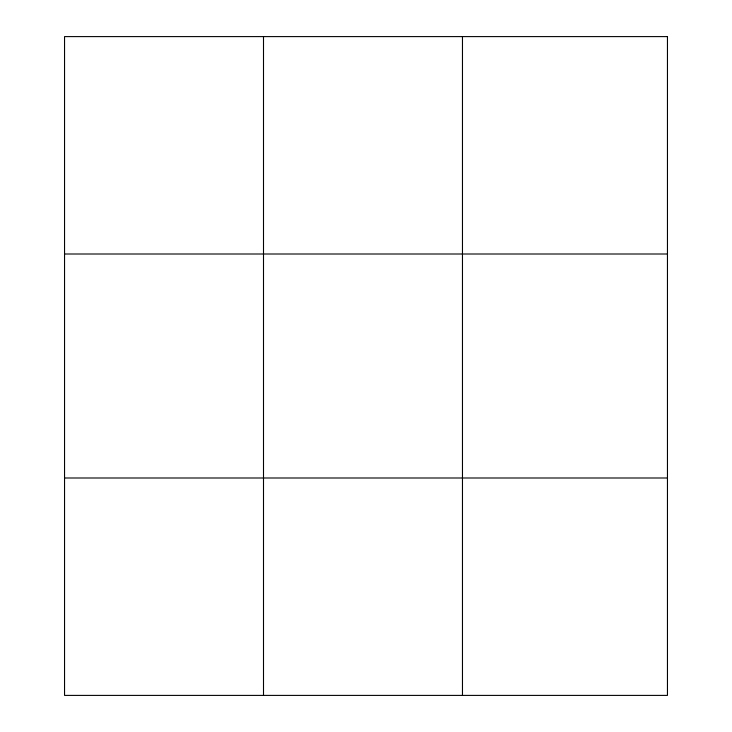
<?xml version="1.0" encoding="UTF-8"?>
<svg xmlns="http://www.w3.org/2000/svg" width="732" height="732" viewBox="0 0 732 732"><rect width="100%" height="100%" fill="white"/><g stroke="black" fill="none" stroke-linecap="round" stroke-linejoin="round"><path stroke-width="1.1" d="M263.502 695.4L263.502 36.6M462.468 695.4L462.468 36.6M64.544 254.004L667.456 254.004M64.544 477.996L667.456 477.996M667.456 36.6L667.456 695.4L64.544 695.4L64.544 36.6L667.456 36.6"/></g></svg>
